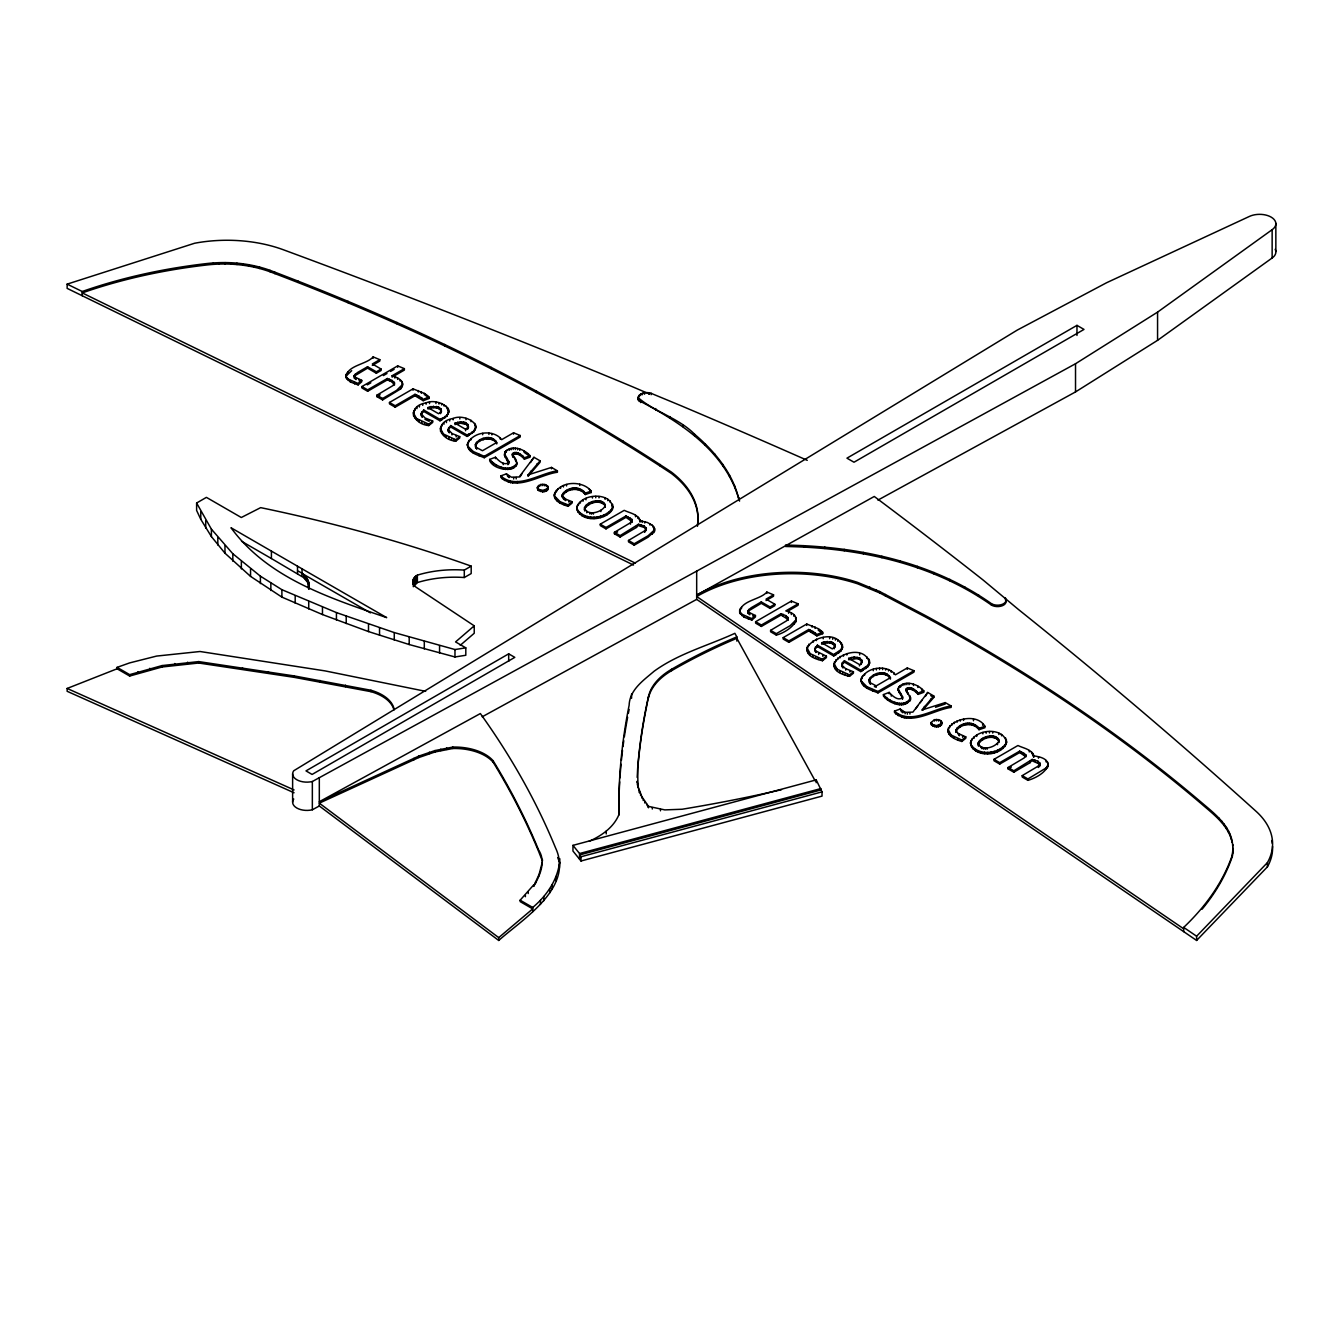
<?xml version="1.0" encoding="UTF-8"?>
<svg xmlns="http://www.w3.org/2000/svg" width="1343" height="1343" viewBox="0 0 1343 1343"><rect width="100%" height="100%" fill="white"/><g stroke="black" fill="none" stroke-linecap="round" stroke-linejoin="round"><path stroke-width="1.5" d="M508.678 661.344L508.678 653.84L514.805 657.365L312.096 774.441L305.986 770.899L508.678 653.84M297.491 566.175L297.525 570.842C304.743 573.847 310.904 580.999 308.873 589.325L307.681 582.409L303.803 577.675L271.404 558.537L271.42 551.1M302.007 576.281L302.057 568.828L230.996 527.732C267.945 578.397 330.042 598.055 386.683 617.629L302.057 568.828M632.2 521.638L625.989 517.357L606.012 528.89L600.271 525.583L600.271 524.173L624.226 510.34C629.548 513.043 638.261 514.117 640.04 520.731L647.444 522.494L652.362 525.281L654.545 528.403L654.477 531.324L648.132 537.15L634.215 545.174L628.49 541.867L628.49 540.457L644.623 530.871L646.352 528.387L644.254 526.053L638.479 524.257L620.113 535.622L614.389 532.315L614.389 533.725L620.113 537.032L636.498 527.413L638.479 524.257M1032.196 759.416L1030.215 762.589L1013.831 772.208L1008.106 768.901L1008.106 767.491L1013.831 770.798L1032.196 759.416L1037.971 761.229L1040.07 763.563L1038.34 766.047L1022.208 775.633L1022.208 777.043L1027.932 780.35C1045.996 775.079 1058.905 758.996 1033.757 755.891C1031.978 749.276 1023.265 748.219 1017.944 745.516L993.988 759.349L993.988 760.759L999.729 764.066L1019.706 752.533L1025.934 756.814L1025.666 754.615L1019.706 751.106L999.729 762.656L993.988 759.349M1232.79 853.074L1232.924 848.138L1232.286 856.565A383.343 221.326 0 0 1 1202.035 909.245M637.17 777.396L637.656 769.657A1516.129 875.334 0 0 1 646.336 707.828L648.451 696.664A81.789 47.223 0 0 1 671.601 669.267A551.05 318.157 0 0 1 736.837 636.884L734.873 633.325C707.912 645.714 678.349 653.588 654.091 671.248C643.431 680.397 629.632 689.815 629.128 705.26A1533.437 885.322 0 0 0 618.838 814.832C613.466 827.624 601.278 835.934 589.006 841.356M605.223 504.867L605.139 505.908C602 512.556 586.622 516.585 584.524 507.587C587.512 500.435 605.223 496.742 605.139 507.318L604.87 503.877M998.94 740.027L998.856 741.084C995.717 747.732 980.34 751.761 978.241 742.763C981.229 735.611 998.94 731.918 998.856 742.494L998.588 739.053M508.812 461.472L508.745 462.479C504.296 466.256 498.404 460.481 495.483 457.224L489.708 459.407L489.708 460.817C495.802 473.34 528.303 472.535 512.371 454.589L512.506 453.649C516.434 450.341 521.806 454.723 524.408 457.795L524.408 459.205L530.099 457.124L530.099 455.713C524.29 449.049 512.119 444.533 505.052 451.785L504.481 455.243L508.745 463.889L508.812 461.472L504.481 453.833M902.53 696.648L902.462 699.065L902.53 696.648L898.198 689.009L898.769 686.961C905.837 679.692 918.008 684.225 923.816 690.89L923.816 692.3L918.125 694.381C915.523 691.309 910.151 686.928 906.223 690.235L907.902 694.113L906.223 688.825C910.151 685.518 915.523 689.899 918.125 692.971L918.125 694.381M394.506 382.923L394.439 385.172L392.072 381.865L387.338 379.901L367.646 391.266L361.905 387.959L361.905 386.549L367.646 389.856L387.338 378.491L392.072 380.455L394.506 382.923L393.012 385.559L376.879 395.178L376.879 396.605L382.604 399.912L400.667 388.899L402.547 384.451L396.521 390.46L382.604 398.485L376.879 395.178M584.793 509.635L584.793 511.045L584.524 508.997C588.335 502.702 599.347 499.243 604.87 505.287M788.223 619.509L781.055 615.077L761.363 626.442L755.622 623.135L755.622 621.725L761.363 625.032L781.055 613.667L785.789 615.631L788.223 618.099L786.729 620.735L770.597 630.354L770.597 631.781L776.321 635.088C789.063 631.848 807.714 616.269 785.84 610.897L798.095 603.813L798.095 605.24L787.586 611.3M542.136 864.204L542.136 862.794L539.114 874.343L533.607 886.397C539.903 875.703 546.316 861.686 538.644 850.052A1516.129 875.334 0 0 0 493.183 760.826A43.127 24.896 0 0 0 452.792 747.077L434.981 750.569L418.798 756.109L319.315 801.737L480.358 713.553A1533.437 885.322 0 0 1 555.498 847.752C574.351 887.975 522.494 919.183 498.723 940.453L319.315 805.985L319.315 777.698M559.376 868.048L559.846 858.781M413.308 579.269L413.308 586.69L417.371 582.56A79.338 45.813 0 0 1 464.292 577.524L471.192 573.562L471.192 566.125L464.292 570.104A79.338 45.813 0 0 0 417.371 575.14C412.368 577.188 411.143 584.373 416.112 587.227L474.23 625.838L474.23 633.258L460.229 645.328M1232.286 856.565L1232.79 851.647M512.942 455.831L512.942 457.258L512.506 453.649M516.652 465.131L516.837 462.68M902.462 697.655C898.014 701.432 892.121 695.657 889.2 692.4L883.425 694.583L883.425 695.993C889.234 703.463 904.981 709.708 910.554 699.267L907.902 692.686M909.866 695.556L910.554 697.856C904.981 708.298 889.234 702.053 883.425 694.583M600.271 524.173L606.012 527.48L625.989 515.947L631.949 519.439L630.505 522.729L614.389 532.315M1008.106 767.491L1024.222 757.905L1025.934 755.387M467.448 444.18C472.182 431.674 493.569 428.786 501.678 439.648L513.563 432.782L520.245 435.535L520.245 436.962L484.269 457.728C478.007 454.975 467.297 452.826 467.448 444.18L467.448 445.591L467.868 442.267M648.451 696.664L646.336 706.418A1516.129 875.334 0 0 0 637.656 768.23L638.009 787.837L637.22 781.206L637.22 782.633M861.165 679.357C865.899 666.85 887.287 663.946 895.395 674.807L907.28 667.958L913.962 670.711L913.962 672.121L877.986 692.904C871.792 690.184 860.93 687.952 861.165 679.357L861.501 682.664M861.165 680.767L861.585 677.443M644.623 530.871L644.623 532.281L646.352 528.387M1038.34 766.047L1038.34 767.457L1039.885 765.745L1039.801 762.774M638.143 397.629C654.108 411.68 678.92 418.126 694.684 434.326C714.594 451.298 732.606 472.887 738.734 498.773C724.867 450.879 679.927 421.87 638.445 400.332C636.263 392.509 647.997 390.998 652.933 394.087L681.656 405.989A7574.654 4373.177 0 0 1 807.244 460.33M638.143 399.039L638.445 396.336M308.437 588.234L308.873 583.013M421.182 413.845L423.683 409.968L440.017 419.402C461.002 411.076 438.07 397.444 426.117 402.85C406.845 406.106 412.234 423.985 428.753 425.563L432.681 422.424L432.681 421.014L424.959 417.925L421.182 413.845L422.239 417.287L422.239 415.877M421.182 415.256L421.685 411.865M448.193 429.458L450.711 425.563L467.045 434.998C488.013 426.671 465.098 413.04 453.145 418.445C433.856 421.702 439.262 439.581 455.764 441.175L459.709 438.019L459.709 436.609L451.987 433.52L448.193 429.458L448.528 431.875L448.528 430.465M448.193 430.868L448.713 427.477M814.899 649.022L815.956 652.463L814.899 649.022L817.4 645.144L833.734 654.578L840.752 649.794L842.565 646.268L842.565 647.695L840.752 651.204L833.734 655.988L817.4 646.554L817.4 645.144M814.899 650.432L815.402 647.041M841.91 664.617L842.246 667.051L842.43 662.636L844.428 660.739L860.762 670.174L867.779 665.406L869.592 661.881L869.592 663.291L867.779 666.816L860.762 671.584L844.428 662.149L844.428 660.739M841.91 666.044L842.43 662.636M576.835 507.251C579.051 523.015 605.391 521.269 612.374 509.534C614.439 491.269 578.85 492.495 576.835 508.661L577.322 505.354M612.374 509.534L612.861 506.227M1006.092 744.71L1006.578 741.403C1004.178 756.814 972.5 758.996 970.553 742.427C975.32 728.527 1004.346 726.697 1006.578 742.813M971.039 740.53L970.553 743.837L970.553 742.427M532.718 911.712L532.718 907.465C546.03 896.301 556.707 881.293 559.376 863.818M413.291 414.097L413.812 410.824M440.319 429.71L440.84 426.419M504.481 455.243L505.052 451.785M815.956 651.053L826.398 656.19L826.398 657.6L822.47 660.739C780.954 651.321 836.219 620.6 842.565 647.695M807.009 649.273L807.529 645.983M842.246 665.641L845.704 668.696L853.426 671.785L853.426 673.196L849.498 676.335C807.966 666.917 863.247 636.196 869.592 663.291M834.037 664.869L834.557 661.595M902.53 698.058L898.198 690.42L898.769 686.961M554.894 492.26L554.34 495.533C558.1 480.794 582.543 479.854 591.222 491.118L591.222 492.528L585.296 494.526C579.807 486.854 566.746 488.214 562.264 496.121L562.297 497.229L562.264 494.711C566.746 486.787 579.807 485.427 585.296 493.116L585.296 494.526M955.998 729.887L957.727 733.228L965.768 736.871L965.768 738.281L961.84 741.47C925.092 730.928 972.768 705.881 984.939 726.294L984.939 727.705L979.013 729.702C973.524 722.014 960.463 723.39 955.998 731.297L956.015 732.405L955.998 729.887C960.463 721.963 973.524 720.603 979.013 728.292L979.013 729.702M948.057 730.71L948.611 727.419M423.683 409.968L423.683 411.378L440.017 420.812L447.034 416.045L448.847 411.109M450.711 425.563L450.711 426.99L467.045 436.408L474.062 431.64L475.875 426.705M547.81 489.943L547.759 486.166L544.822 484.487L540.776 484.47L537.385 487.375L537.821 489.943L542.757 491.891L546.567 490.967L548.179 487.341M941.527 725.102L941.477 721.342L938.539 719.647L934.493 719.647L931.102 722.534L931.538 725.102L936.474 727.05L940.285 726.143L941.896 722.517M537.385 488.785L537.771 486.2M931.102 723.961L931.488 722.786M475.388 444.55C478.914 437.214 492.344 434.309 496.709 442.502L496.709 443.929C493.334 434.41 471.427 439.967 476.832 449.133L475.388 444.55L475.422 447.068M869.106 679.726C872.631 672.39 886.061 669.486 890.426 677.678L890.426 679.105C887.051 669.586 865.144 675.143 870.549 684.309L869.106 679.726L869.139 682.244M770.597 630.354L776.321 633.661L790.238 625.637L796.265 619.627M356.096 378.155L356.096 379.565L354.468 378.273L355.14 375.587L367.546 368.15L376.359 373.236L381.127 370.467L381.127 369.056L376.359 371.81L367.546 366.74L357.456 372.548L354.149 375.57L354.468 376.846L361.72 380.321L361.72 381.731L358.128 384.904L350.405 381.983L345.974 377.584C346.511 365.162 366.404 364.776 373.136 356.902L379.8 359.655L379.8 361.066L372.33 365.38M351.681 370.685L345.94 376.191L348.156 379.062L358.128 383.494L361.72 380.321M749.814 613.331L749.814 614.741L748.185 613.449L748.857 610.763L761.263 603.326L770.076 608.413L774.844 605.643L774.844 604.232L770.076 606.986L761.263 601.916L751.173 607.724L747.866 610.729L748.185 612.022L755.438 615.497L755.438 616.907L751.845 620.08L744.123 617.159L739.691 612.761C740.144 600.321 760.205 599.968 766.853 592.062L773.534 594.831L773.534 596.242L766.047 600.556M628.49 540.457L634.215 543.764L648.132 535.723L654.477 529.914L652.362 525.281M1022.208 775.633L1027.932 778.94L1046.063 768.011L1048.195 765.074L1047.59 762.052M440.521 412.217L441.058 408.977L437.936 406.811L430.599 406.627L427.947 407.567L427.947 408.977L433.504 407.601L437.936 408.222L441.058 410.404L440.521 413.644L440.521 412.217L438.59 413.711L427.947 407.567M467.532 427.829L468.086 424.589L464.963 422.407L460.531 421.786L454.975 423.163L454.975 424.573L460.531 423.196L466.323 424.472L468.405 427.611L467.532 429.24L467.532 427.829L465.618 429.307L465.618 430.734M834.238 647.393L834.775 644.153L831.653 641.988L824.317 641.803L821.664 642.743L821.664 644.153L827.221 642.777L831.653 643.398L834.775 645.563L834.238 648.803L834.238 647.393L832.307 648.887L821.664 642.743M859.335 665.893L862.122 661.377L860.04 658.221L854.249 656.962L848.692 658.339L848.692 659.749L857.237 658.59L860.04 659.648L862.122 662.787L862.122 661.377M489.708 459.407C495.768 466.709 509.551 472.602 516.652 463.721M520.094 476.815L521.957 473.693M861.585 678.853L862.743 675.546M577.037 510.525L577.037 509.115C584.272 521.05 605.038 519.137 612.374 508.124M970.754 745.701L970.754 744.291C977.989 756.227 998.756 754.313 1006.092 743.3M971.039 741.94L972.231 738.633M978.241 744.173C982.052 737.878 993.065 734.42 998.588 740.463M915.674 708.869L917.924 705.612M528.068 474.868L540.087 460.834L533.977 457.308L519.153 476.95L511.381 477.185L506.429 473.861L500.788 475.909L500.788 477.336C516.803 491.79 539.953 474.515 557.412 472.249L557.412 470.839L551.486 467.414L528.068 474.868L528.068 476.295L540.087 462.244L540.087 460.834M933.805 695.993L921.785 710.044L945.22 702.59L951.129 705.998L951.129 707.425C933.67 709.692 910.52 726.966 894.505 712.495L894.505 711.085L900.146 709.037L905.098 712.344L912.887 712.126L927.694 692.468L933.805 695.993L933.805 697.42L922.641 710.262M498.723 940.453L498.723 937.632L532.718 908.875L520.144 901.606L520.144 900.196L533.607 884.987M920.056 702.742L922.053 700.223M530.502 462.529L533.977 457.308M925.377 696.429L927.694 692.468M505.052 453.195L507.469 449.754M696.681 571.161L696.681 599.364L1196.613 940.453L1196.613 936.222L1267.406 862.642A104.553 60.351 0 0 0 1256.108 811.357A7574.335 4372.993 0 0 0 1018.615 609.621L983.11 580.025A7574.335 4372.993 0 0 0 874.259 496.474L696.681 595.117A133.696 77.189 0 0 1 857.573 582.375L879.682 591.508L924.891 615.279A1937.983 1118.887 0 0 1 1202.052 802.963C1215.314 814.177 1231.85 827.019 1232.723 846.04L1232.723 844.613L1232.924 849.548M1196.613 940.453L1267.406 866.873A104.553 60.351 0 0 0 1272.543 846.426M421.685 413.275L423.683 411.378M448.713 428.887L450.711 426.99M815.402 648.451L817.4 646.554M842.43 664.063L844.428 662.149M751.845 620.08L751.845 618.67L755.438 615.497M474.23 625.838L455.562 641.92L465.803 647.846L465.803 655.266L454.975 656.962L409.195 644.539L368.502 631.579L322.471 614.557L281.896 597.115L250.553 576.399L224.969 553.198L211.405 536.596L200.778 519.305L196.615 510.441L196.615 503.021L206.402 497.363L241.304 517.508L260.66 507.637A1128.892 651.758 0 0 1 471.192 566.125M512.506 455.059C516.434 451.752 521.806 456.133 524.408 459.205M537.385 487.375L539.047 489.524L542.757 490.464L547.81 488.516M931.102 722.534L932.764 724.7L936.474 725.64L941.527 723.692M554.34 494.123C553.652 501.594 562.398 504.515 568.123 506.311L568.123 504.884L572.051 501.694L565.705 499.176L562.297 495.819M568.123 506.311L572.051 503.105L572.051 501.694M961.84 741.47L961.84 740.06L965.768 736.871M428.753 425.563L428.753 424.153L432.681 421.014M455.764 441.175L455.764 439.749L459.709 436.609M822.47 660.739L822.47 659.329L826.398 656.19M849.498 676.335L849.498 674.925L853.426 671.785M1157.565 312.13L1272.14 229.703A16.25 9.384 0 0 0 1271.116 217.096A16.25 9.384 0 0 0 1249.259 216.492L1106.632 282.718L1017.255 330.093L293.731 770.764A14.236 8.226 0 0 0 296.803 779.746A14.236 8.226 0 0 0 312.348 781.508L1075.525 363.735L1157.565 312.13L1157.565 340.333L1075.525 391.921L877.919 500.116M1157.565 340.333L1272.14 257.99A16.25 9.384 0 0 0 1275.178 249.294M901.187 686.34L899.709 687.364L899.709 685.937M379.8 359.655L372.33 363.97L381.127 369.056M361.905 386.549L397.696 365.884L404.377 368.654L404.377 370.064L392.122 377.131L392.122 375.721L404.377 368.654M367.277 384.87L370.853 382.805M383.393 375.57L386.969 373.505M390.544 371.44L394.12 369.359M376.879 396.605L380.119 394.724M389.47 402.464L413.04 388.849L424.405 393.432L428.988 397.075L428.988 398.485L423.179 400.701L415.021 395.732L395.195 407.181L389.47 403.874L389.47 402.464L395.195 405.771L415.021 394.305L421.702 397.864L423.179 400.701M496.709 442.502L482.506 450.711L476.832 447.723M467.767 447.488L467.767 446.077L473.189 451.5L484.269 456.318L520.245 435.535M614.389 533.725L617.646 531.845M1076.968 325.359L846.946 458.164L853.997 462.227L1084.002 329.421L1076.968 325.359L1076.968 335.431M773.534 594.831L766.047 599.146L774.844 604.232M755.622 621.725L791.413 601.06L798.095 603.813M783.187 637.623L806.757 624.025L818.122 628.608L822.705 632.251L822.705 633.661L816.897 635.877L808.755 630.891L788.912 642.357L783.187 639.05L783.187 637.623L788.912 640.93L808.755 629.481L815.419 633.04L816.897 635.877M870.549 682.882L876.224 685.887L890.426 677.678M861.501 681.254L866.906 686.676L877.986 691.477L913.962 670.711M1008.106 768.901L1011.363 767.021M293.731 799.035A14.236 8.226 0 0 0 296.803 808.016A14.236 8.226 0 0 0 312.348 809.779L319.315 805.985M482.204 716.793L696.681 599.364M498.723 937.632L319.315 803.148L418.798 757.536L434.981 751.979L452.792 748.504A43.127 24.896 0 0 1 493.183 762.236A1516.129 875.334 0 0 1 538.644 851.479L542.421 861.048L542.421 859.638M294.067 792.773L67.15 691.292L67.15 688.455L117.093 668.78L129.667 676.049L162.083 666.984L198.714 663.022L294.268 677.359L370.953 691.662A42.053 24.275 0 0 1 393.986 709.977M423.179 399.291L428.988 397.075M816.897 634.467L822.705 632.251M524.408 457.795L530.099 455.713M918.125 692.971L923.816 690.89M117.093 668.78L117.093 667.37L129.633 662.905L156.627 656.072L200.04 651.506L325.157 670.912L425.664 691.343M117.093 667.37L129.667 674.639L162.083 665.574L198.714 661.595L294.268 675.932L370.953 690.252A42.053 24.275 0 0 1 393.986 708.567M585.296 493.116L591.222 491.118M935.534 707.274L945.22 704.001L945.22 702.59M979.013 728.292L984.939 726.294M633.51 565.05L67.15 288.376L67.15 284.128L194.601 243.251A104.553 60.368 0 0 1 283.423 249.781A7574.654 4373.177 0 0 1 632.838 386.902L649.307 393.935M557.412 470.839C539.953 473.105 516.803 490.38 500.788 475.909M951.129 705.998C933.67 708.281 910.52 725.556 894.505 711.085M572.957 845.368L816.208 779.88L822.017 791.866L822.017 796.114L580.999 860.997L572.957 851.026L572.957 845.368L579.555 853.544L579.555 859.201M579.555 853.544L820.976 788.542M820.976 789.953L579.555 854.954L580.999 856.75L580.999 860.997M580.999 856.75L822.017 791.866M196.615 503.021L211.405 529.176L232.826 553.752L260.408 576.181L281.896 589.695L336.438 612.593L394.271 632.587L454.975 649.542L465.803 647.846M697.453 524.878A132.353 76.417 0 0 0 671.399 472.081C546.316 389.034 410.286 323.394 270.01 270.329C250.083 263.161 228.478 261.197 207.477 263.48A383.846 221.612 0 0 0 82.225 291.498L67.15 284.128M697.453 526.305A132.353 76.417 0 0 0 671.399 473.491C546.316 390.444 410.286 324.805 270.01 271.756C250.083 264.571 228.478 262.607 207.477 264.907A383.846 221.612 0 0 0 82.225 292.908L635.39 563.153M785.47 545.09C857.371 546.232 931.841 561.575 991.436 603.662A8.444 4.885 0 0 0 1000.736 604.82A8.444 4.885 0 0 0 1006.008 600.237L1005.353 597.702M785.47 546.5C857.371 547.642 931.841 562.986 991.436 605.072A8.444 4.885 0 0 0 1000.736 606.23A8.444 4.885 0 0 0 1006.008 601.647L1006.008 600.237M638.009 786.427L641.82 796.634L648.484 806.354L664.785 809.896L682.16 809.241A1043.746 602.604 0 0 0 781.492 789.701M638.479 525.667L644.254 527.463L646.352 529.797M1032.196 760.843L1039.801 764.201M413.291 412.687L416.464 418.479L428.753 424.153M440.319 428.283L443.492 434.074L455.764 439.749M807.009 647.863L810.182 653.655L822.47 659.329M834.037 663.459L837.209 669.25L849.498 674.925M740.262 608.58L739.657 611.367L741.873 614.238L751.845 618.67M554.541 497.43L554.541 496.02L560.065 501.661L568.123 504.884M948.057 729.299L951.062 734.99L961.84 740.06M392.122 375.721C396.689 377.232 403.572 379.868 402.547 385.877M1232.152 841.121L1232.152 842.531C1228.795 825.777 1214.173 814.865 1202.052 804.39A1937.983 1118.887 0 0 0 924.891 616.689L879.682 592.918L857.573 583.785A133.696 77.189 0 0 0 696.681 596.527L1183.687 928.819M874.377 686.525L876.224 687.297L876.224 685.887M67.15 688.455L294.067 789.936M424.959 419.335L429.156 421.316L429.156 419.906M930.749 695.657L933.805 697.42M454.975 423.163L465.618 429.307M848.692 658.339L859.335 664.483M302.007 573.444L370.467 612.878M520.144 900.196L532.718 907.465M241.539 541.263L271.404 558.537M818.122 630.018L822.705 633.661M562.885 498.337L565.705 500.586L565.705 499.176M1232.286 855.155A383.343 221.326 0 0 1 1183.687 927.392L1196.613 936.222M900.146 709.037L902.849 712.78L902.849 711.354M506.429 473.861L509.131 477.604L509.131 476.194M941.896 723.927L940.285 720.352M1033.757 755.891L1033.757 757.318L1031.424 751.946M428.988 398.485L428.165 396.235M842.38 644.573L842.38 645.983L839.979 641.35M448.847 412.519L446.262 406.174M591.222 492.528L588.956 488.701M639.805 520.866L639.067 518.146M815.201 780.887L736.837 638.294A551.05 318.157 0 0 0 671.601 670.677A81.789 47.223 0 0 0 648.451 698.075M475.875 428.115L474.818 423.347M611.72 503.961L612.861 507.654M795.442 617.881L796.214 619.476M557.681 857.505L559.846 863.029M548.179 488.751L547.759 486.166M1005.353 599.112L1006.008 601.647M738.734 497.346L739.557 501.124M739.657 609.957L739.691 612.761M297.525 570.842L297.558 573.696M1275.85 223.291L1275.85 251.561M1272.14 229.703L1272.14 257.99M1267.406 862.642L1267.406 866.873M1231.246 837.646L1231.246 839.056M1230.003 834.188L1230.003 835.615M1228.409 830.797L1228.409 832.207M1226.495 827.456L1226.495 828.883M1224.245 824.199L1224.245 825.609M1221.66 821.009L1221.66 822.42M1218.773 817.904L1218.773 819.314M1183.687 927.392L1183.687 931.639M1075.525 363.735L1075.525 391.921M1048.262 763.579L1048.195 766.5M1047.456 766.551L1047.456 767.961M1046.079 760.457L1046.079 761.884M1046.063 768.011L1046.063 769.421M1040.07 763.563L1039.885 765.745M1038.475 756.78L1038.475 758.207M1037.971 761.229L1037.971 762.639M1034.916 759.987L1034.916 761.397M1033.522 754.632L1033.522 756.042M1032.784 753.322L1032.784 754.732M1030.215 761.179L1030.215 762.589M1029.258 750.519L1029.258 751.929M1027.932 778.94L1027.932 780.35M1025.666 754.615L1025.666 756.042M1023.87 753.087L1023.87 754.497M1021.637 751.962L1021.637 753.373M1019.706 751.106L1019.706 752.533M1013.831 770.798L1013.831 772.208M1006.36 739.54L1006.36 740.95L1005.437 737.71M1004.917 745.18L1004.917 746.59M1003.053 747.01L1003.053 748.437M1001.559 734.403L1001.559 735.83M1000.468 748.756L1000.468 750.166M999.729 762.656L999.729 764.066M998.839 733.11L998.839 734.52M997.799 738.13L997.799 739.54M997.513 743.233L997.513 744.643M997.463 750.25L997.463 751.677M996.59 737.273L996.59 738.7M995.113 736.585L995.113 737.995M994.273 751.358L994.273 752.768M993.535 736.132L993.535 737.542M992.712 731.65L992.712 733.077M991.822 735.93L991.822 737.341M991.436 603.662L991.436 605.072M991 752.046L991 753.473M990.009 735.964L990.009 737.391M989.472 731.532L989.472 732.942M987.743 752.349L987.743 753.759M987.105 747.866L987.105 749.293M986.182 731.801L986.182 733.211M986.282 736.753L986.282 738.163M985.275 747.917L985.275 749.327M984.503 752.214L984.503 753.641M983.563 747.715L983.563 749.125M982.908 732.472L982.908 733.882M982.673 723.877L982.673 725.287M982.572 738.432L982.572 739.842M981.968 747.262L981.968 748.689L980.491 746.574M981.33 751.694L981.33 753.104M979.635 740.597L979.635 742.007M978.611 594.966L978.611 596.376M978.51 744.794L978.51 746.221M978.241 742.763L978.174 745.231M978.308 750.771L978.308 752.181M977.486 726.58L977.486 727.99M976.714 735.041L976.714 736.451M975.522 749.444L975.522 750.855M975.085 724.867L975.085 726.278M974.128 736.787L974.128 738.197M973.49 719.344L973.49 720.755M973.373 724.028L973.373 725.438M973.222 747.85L973.222 749.26M971.644 746.104L971.644 747.531M971.61 723.457L971.61 724.884M969.764 723.172L969.764 724.582M967.867 723.138L967.867 724.548M965.953 723.357L965.953 724.767M964.71 586.841L964.71 588.251M964.022 723.843L964.022 725.254M963.569 718.992L963.569 720.419M962.595 735.863L962.595 737.273M960.295 719.68L960.295 721.107M960.178 725.556L960.178 726.966M959.422 734.352L959.422 735.763L957.727 733.228M958.113 738.902L958.113 740.312M957.173 720.755L957.173 722.165M957.29 727.705L957.29 729.115M954.302 722.165L954.302 723.575M953.782 736.837L953.782 738.247M951.801 723.827L951.801 725.237M951.062 734.99L951.062 736.4M949.82 579.337L949.82 580.747M949.887 725.589L949.887 726.999M949.249 733.093L949.249 734.503M948.259 731.196L948.259 732.606M941.477 721.342L941.477 722.752M940.285 724.733L940.285 726.143M938.539 719.647L938.539 721.073M938.505 725.438L938.505 726.848M936.524 719.412L936.524 720.822M936.474 725.64L936.474 727.05M934.493 719.647L934.493 721.057M934.476 725.388L934.476 726.798M933.989 572.487L933.989 573.914M932.764 724.7L932.764 726.11M931.538 723.692L931.538 725.102M930.649 699.166L930.649 700.576M924.387 706.468L924.387 707.879M921.617 688.724L921.617 690.134M917.857 686.072L917.857 687.498M917.336 566.343L917.336 567.753M916.497 691.125L916.497 692.535M913.492 684.141L913.492 685.551M913.441 688.942L913.441 690.369M911.712 688.12L911.712 689.53M911.074 716.608L911.074 718.018M910.554 697.856L910.369 700.307M910.017 687.65L910.017 689.06M909.799 699.854L909.799 701.264M909.916 712.646L909.916 714.073M909.06 683.285L909.06 684.695M908.439 687.616L908.439 689.026M907.28 667.958L907.28 669.368M907.381 701.734L907.381 703.161M907.381 712.764L907.381 714.174M907.096 688.069L907.096 689.479M906.894 683.268L906.894 684.678M906.659 691.007L906.659 692.434M906.223 688.825L906.223 690.235M906.34 716.776L906.34 718.186M906.089 689.748L906.089 691.175M905.551 702.607L905.551 704.017M905.098 712.344L905.098 713.771M904.863 683.537L904.863 684.947M904.192 716.524L904.192 717.934M903.604 703.161L903.604 704.571M902.949 684.091L902.949 685.501M902.16 716.02L902.16 717.431M901.556 703.396L901.556 704.806M901.338 710.296L901.338 711.723M900.616 693.508L900.616 694.919M899.928 560.921L899.928 562.331M899.39 703.329L899.39 704.739M898.954 691.158L898.954 692.568M898.198 689.009L898.198 690.42M898.198 714.258L898.198 715.668M897.141 702.943L897.141 704.353M895.865 712.579L895.865 713.989M894.824 702.271L894.824 703.682M893.985 672.893L893.985 674.32M891.232 670.829L891.232 672.239M891.265 694.734L891.265 696.144M890.056 700.039L890.056 701.466M889.385 675.965L889.385 677.376M889.2 692.4L889.2 693.811M888.512 669.519L888.512 670.929M887.169 674.152L887.169 675.563M887.253 698.259L887.253 699.686M885.625 668.646L885.625 670.056M885.574 673.397L885.574 674.807M885.356 594.496L885.356 595.906M885.356 696.698L885.356 698.108M883.929 672.91L883.929 674.32M882.62 668.21L882.62 669.62M882.217 672.692L882.217 674.102M881.881 556.254L881.881 557.681M880.471 672.742L880.471 674.169M879.682 591.508L879.682 592.918M879.547 668.176L879.547 669.586M877.986 691.477L877.986 692.904M876.878 673.565L876.878 674.992M876.425 668.529L876.425 669.956M876.14 589.812L876.14 591.239M873.286 669.284L873.286 670.711M873.252 675.244L873.252 676.671M872.749 689.563L872.749 690.974M870.314 677.46L870.314 678.87M869.794 587.009L869.794 588.419M869.492 678.584L869.492 679.994M869.626 681.891L869.626 683.302M869.408 660.168L869.408 661.579L868.535 658.523M869.055 663.627L869.055 665.037M867.779 665.406L867.779 666.816M866.99 656.945L866.99 658.355M866.906 686.676L866.906 688.086M865.748 667.186L865.748 668.596M864.623 673.699L864.623 675.126M864.338 684.947L864.338 686.357M863.28 552.376L863.28 553.803M862.978 668.999L862.978 670.409M862.542 683.117L862.542 684.544M861.803 659.766L861.803 661.176M861.887 669.603L861.887 671.013M861.249 663.006L861.249 664.416M860.762 670.174L860.762 671.584M860.04 658.221L860.04 659.648M859.688 653.453L859.688 654.88M858.681 657.583L858.681 658.993M857.237 657.18L857.237 658.59M854.249 656.962L854.249 658.372M851.328 657.415L851.328 658.825M849.884 670.677L849.884 672.088M847.685 674.471L847.685 675.882M846.862 653.621L846.862 655.031M845.704 668.696L845.704 670.107M845.318 673.649L845.318 675.059M844.227 549.321L844.227 550.731M843.471 654.746L843.471 656.156M842.984 666.648L842.984 668.075M842.665 672.524L842.665 673.934M842.027 648.031L842.027 649.441M841.524 642.928L841.524 644.338M840.752 649.794L840.752 651.204M840.164 656.374L840.164 657.785M840.03 671.164L840.03 672.574M838.737 651.59L838.737 653M837.763 639.839L837.763 641.249M837.679 658.02L837.679 659.447M837.209 669.25L837.209 670.661M835.967 653.403L835.967 654.813M835.782 659.766L835.782 661.192M835.396 638.714L835.396 640.124M835.111 645.765L835.111 647.192M835.312 667.32L835.312 668.73M834.876 653.991L834.876 655.418M834.775 644.153L834.775 645.563M834.272 665.373L834.272 666.783M833.734 654.578L833.734 655.988M833.029 642.625L833.029 644.036M832.677 637.858L832.677 639.268M831.653 641.988L831.653 643.398M830.209 641.568L830.209 642.995M829.672 637.321L829.672 638.731M827.221 641.35L827.221 642.777M824.854 547.071L824.854 548.481M824.317 641.803L824.317 643.213M823.225 637.371L823.225 638.781M822.873 655.082L822.873 656.492M821.882 631.411L821.882 632.822M820.707 630.404L820.707 631.814M820.674 658.859L820.674 660.269M819.381 629.414L819.381 630.824M818.676 653.101L818.676 654.511M818.307 658.036L818.307 659.463M816.443 639.134L816.443 640.561M816.208 779.88L816.208 782.717M815.654 656.928L815.654 658.339M815.419 633.04L815.419 634.45M815.218 650.029L815.218 651.456M815.083 627.013L815.083 628.44M813.136 640.762L813.136 642.189M813.002 655.552L813.002 656.962M812.767 631.21L812.767 632.62M812.062 625.737L812.062 627.147M810.568 630.152L810.568 631.563M810.182 653.655L810.182 655.065M808.755 629.481L808.755 630.891M808.755 644.17L808.755 645.58M808.285 651.708L808.285 653.134M807.244 649.777L807.244 651.187M806.757 624.025L806.757 625.435M805.229 545.661L805.229 547.071M803.685 545.611L803.685 547.021M796.214 618.065L796.265 621.054M795.644 621.154L795.644 622.581M794.385 622.665L794.385 624.075M793.847 614.842L793.847 616.252M791.413 601.06L791.413 602.47M791.329 613.147L791.329 614.557M788.912 640.93L788.912 642.357M788.61 611.837L788.61 613.264M788.223 618.099L788.156 620.348M787.837 617.276L787.837 618.687M785.789 615.631L785.789 617.041M783.238 614.423L783.238 615.833M781.055 613.667L781.055 615.077M776.321 633.661L776.321 635.088M770.076 606.986L770.076 608.413M766.853 592.062L766.853 593.488M761.263 601.916L761.263 603.326M761.363 625.032L761.363 626.442M752.903 614.741L752.903 616.152M748.857 609.336L748.857 610.763M748.37 617.662L748.37 619.073M748.185 612.022L748.185 613.449M747.866 610.729L747.866 612.156M744.123 615.732L744.123 617.159M741.873 614.238L741.873 615.648M741.454 607.221L741.454 608.631M740.413 612.777L740.413 614.187M736.837 636.884L736.837 641.115M734.839 486.149L734.839 487.576M729.518 475.153L729.518 476.58M722.803 464.426L722.803 465.836M714.728 454.001L714.728 455.411M705.344 443.945L705.344 445.356M694.684 434.326L694.684 435.736M682.815 425.194L682.815 426.604M671.601 669.267L671.601 670.677M669.821 416.582L669.821 417.992M660.487 809.393L660.487 810.803M660.084 464.493L660.084 465.903M655.753 408.557L655.753 409.968M654.545 528.403L654.477 531.324M653.873 526.876L653.873 528.286M653.739 531.375L653.739 532.785M652.345 532.835L652.345 534.245M652.295 807.613L652.295 809.023M651.137 393.298L651.137 394.708M649.945 523.652L649.945 525.063M649.055 392.794L649.055 394.204M648.484 806.354L648.484 807.764L646.554 803.987M646.084 527.614L646.168 530.569M644.573 392.794L644.573 394.204M644.758 521.604L644.758 523.031M644.808 801.57L644.808 802.996M644.254 526.053L644.254 527.463M643.23 799.119L643.23 800.546M642.474 393.298L642.474 394.708M642.172 521.017L642.172 522.444M641.82 796.634L641.82 798.044M641.199 524.811L641.199 526.221M640.678 394.087L640.678 395.497M640.678 401.154L640.678 402.564M640.594 794.116L640.594 795.543M639.805 519.456L640.04 522.142M639.553 791.581L639.553 792.991L638.68 789.012M639.302 395.127L639.302 396.538M639.302 400.13L639.302 401.54M638.445 398.921L638.445 400.332M637.707 516.786L637.707 518.197M637.522 783.825L637.522 785.235M636.498 526.003L636.498 527.413M635.541 515.343L635.541 516.753M634.215 543.764L634.215 545.174M632.2 520.228L632.049 522.41M631.949 519.439L631.949 520.866M631.579 694.029L631.579 698.259M630.505 522.729L630.505 524.139M630.152 517.911L630.152 519.321M627.92 516.786L627.92 518.197M625.989 515.947L625.989 517.357M623.051 441.008L623.051 442.418M620.113 535.622L620.113 537.032M612.643 504.364L612.643 505.791M611.199 510.004L611.199 511.414M610.125 500.821L610.125 502.232M609.336 511.851L609.336 513.261M607.842 499.243L607.842 500.654M606.751 513.58L606.751 515.007M606.23 831.099L606.23 833.936M606.012 527.48L606.012 528.89M605.122 497.934L605.122 499.344M604.081 502.954L604.081 504.38M603.746 515.091L603.746 516.501M602.873 502.114L602.873 503.524M601.395 501.409L601.395 502.819M600.892 510.206L600.892 511.616M600.556 516.182L600.556 517.592M599.801 500.956L599.801 502.366M598.995 496.49L598.995 497.9M598.105 500.754L598.105 502.164M597.282 516.887L597.282 518.297M596.292 500.788L596.292 502.215M595.755 496.356L595.755 497.766M594.026 517.173L594.026 518.583M593.388 512.69L593.388 514.117M592.565 501.577L592.565 502.987M592.464 496.625L592.464 498.035M591.558 512.741L591.558 514.151M590.786 517.055L590.786 518.465M589.846 512.539L589.846 513.966M588.855 503.256L588.855 504.666M587.613 516.518L587.613 517.945M586.773 511.398L586.773 512.808M586.001 498.371L586.001 499.797M585.901 505.421L585.901 506.831M584.524 507.587L584.44 510.055M584.591 515.594L584.591 517.005M583.769 491.404L583.769 492.814M582.996 499.865L582.996 501.275M581.804 514.268L581.804 515.678M581.368 489.691L581.368 491.102M580.461 415.659L580.461 417.085M580.411 501.611L580.411 503.021M579.756 484.168L579.756 485.578M579.656 488.852L579.656 490.279M579.505 512.673L579.505 514.084M578.514 503.457L578.514 504.867M577.893 488.298L577.893 489.708M577.926 510.928L577.926 512.354M576.046 487.996L576.046 489.406M574.149 487.962L574.149 489.372M572.219 488.18L572.219 489.607M570.305 488.667L570.305 490.077M568.878 500.687L568.878 502.097M566.578 484.521L566.578 485.931M566.461 490.38L566.461 491.79M564.396 503.726L564.396 505.136M564.01 498.052L564.01 499.462M563.456 485.578L563.456 486.989M563.573 492.528L563.573 493.939M562.264 494.711L562.264 496.121M560.585 486.989L560.585 488.399M560.065 501.661L560.065 503.071M558.084 488.651L556.17 491.84L556.17 490.413M557.345 499.814L557.345 501.224M556.086 876.425L556.086 880.672M555.532 497.917L555.532 499.327M552.174 884.634L552.174 888.865M551.486 467.414L551.486 468.825M549.723 888.646L549.723 892.877M546.567 485.176L546.567 486.602M546.567 489.557L546.567 490.967M544.822 484.487L544.822 485.897M544.788 490.262L544.788 491.672M543.865 896.452L543.865 900.683M542.807 484.235L542.807 485.646M542.757 490.464L542.757 491.891M540.776 484.47L540.776 485.881M540.759 490.212L540.759 491.622M540.457 900.213L540.457 904.46M539.114 874.343L539.114 875.77M538.996 485.176L538.996 486.602M539.047 489.524L539.047 490.934M537.821 488.516L537.821 489.943M536.931 463.99L536.931 465.4M536.529 391.115L536.529 392.525M535.639 881.646L535.639 883.056M530.67 471.292L530.67 472.702M528.219 892.138L528.219 893.548M527.9 453.548L527.9 454.958L524.139 452.322L524.139 450.912M525.382 895.277L525.382 896.704M522.78 455.949L522.78 457.359M519.775 448.965L519.775 450.375M519.724 453.783L519.724 455.193M517.995 452.944L517.995 454.354M517.575 448.394L517.575 449.804M517.357 481.432L517.357 482.842M516.3 452.473L516.3 453.884M516.148 460.38L516.148 461.791L514.184 457.527M516.199 477.487L516.199 478.897M516.081 464.678L516.081 466.088M515.343 448.109L515.343 449.519M514.722 452.44L514.722 453.85M513.664 466.558L513.664 467.985M513.664 477.588L513.664 478.998M513.563 432.782L513.563 434.192M513.379 452.893L513.379 454.32M513.177 448.092L513.177 449.502M512.623 481.6L512.623 483.01M512.371 454.589L512.371 455.999M511.834 467.431L511.834 468.841M511.146 448.361L511.146 449.771M510.474 481.348L510.474 482.758M509.887 467.985L509.887 469.395M509.232 448.915L509.232 450.325M508.443 480.844L508.443 482.255M507.889 463.285L507.889 464.695M507.839 468.22L507.839 469.647M507.62 475.137L507.62 476.547M506.899 458.332L506.899 459.759M505.992 450.761L505.992 452.188M505.673 468.153L505.673 469.563M505.237 455.982L505.237 457.409M504.481 479.082L504.481 480.492M503.424 467.767L503.424 469.194M503.222 463.217L503.222 464.628M502.148 477.403L502.148 478.813M501.107 467.095L501.107 468.506M500.267 437.734L500.267 439.144M496.339 464.879L496.339 466.29M495.668 440.789L495.668 442.2M495.483 457.224L495.483 458.634M493.536 463.1L493.536 464.51M493.452 438.976L493.452 440.403M493.183 760.826L493.183 762.236M491.907 433.47L491.907 434.897M491.857 438.221L491.857 439.631M491.639 461.522L491.639 462.932M491.269 367.378L491.269 368.788M490.212 437.734L490.212 439.144M488.902 433.034L488.902 434.444M488.499 437.516L488.499 438.926M486.754 437.583L486.754 438.993M484.269 456.318L484.269 457.728M483.161 438.406L483.161 439.816M482.691 433.353L482.691 434.779M479.535 440.084L479.535 441.494M479.031 454.387L479.031 455.797M476.597 442.283L476.597 443.694M475.909 446.715L475.909 448.126M475.691 424.992L475.691 426.402M475.775 443.408L475.775 444.818M475.338 428.451L475.338 429.861M474.062 430.23L474.062 431.64M473.189 451.5L473.189 452.91M472.031 432.01L472.031 433.436M471.057 420.275L471.057 421.685M470.906 438.54L470.906 439.95M470.621 449.771L470.621 451.181M469.261 433.823L469.261 435.233M469.009 440.37L469.009 441.797M468.825 447.941L468.825 449.368M468.405 426.201L468.405 427.611M468.086 424.589L468.086 426M468.17 434.427L468.17 435.837M467.045 434.998L467.045 436.408M466.323 423.062L466.323 424.472M465.971 418.277L465.971 419.704M464.963 422.407L464.963 423.817M464.292 570.104L464.292 577.524M463.52 422.004L463.52 423.414M460.531 421.786L460.531 423.196M459.826 417.572L459.826 418.982M457.61 422.239L457.61 423.649M456.167 435.501L456.167 436.911M454.975 649.542L454.975 656.962M453.968 439.295L453.968 440.705M453.145 418.445L453.145 419.855M452.792 747.077L452.792 748.504M451.987 433.52L451.987 434.931M451.601 438.473L451.601 439.883M449.754 419.57L449.754 420.98M449.267 431.472L449.267 432.899M448.948 437.348L448.948 438.758M448.663 409.397L448.663 410.807M448.31 412.855L448.31 414.265M447.807 407.752L447.807 409.162M447.034 414.618L447.034 416.045M446.715 748.001L446.715 749.411M446.447 421.198L446.447 422.609M446.296 435.988L446.296 437.398M445.02 416.414L445.02 417.824M444.734 344.463L444.734 345.873M444.046 404.663L444.046 406.073M443.962 422.86L443.962 424.27M443.492 434.074L443.492 435.501M442.25 418.227L442.25 419.637M442.065 424.606L442.065 426.016M441.679 403.538L441.679 404.948M441.595 432.144L441.595 433.554M441.394 410.589L441.394 412.016M441.159 418.831L441.159 420.241M441.058 408.977L441.058 410.404M440.773 749.176L440.773 750.586M440.554 430.196L440.554 431.623M440.017 419.402L440.017 420.812M439.564 645.597L439.564 653.017M439.312 407.449L439.312 408.86M438.96 402.682L438.96 404.092M437.936 406.811L437.936 408.222M436.492 406.409L436.492 407.819M435.955 402.145L435.955 403.555M434.981 750.569L434.981 751.979M433.504 406.19L433.504 407.601M430.599 406.627L430.599 408.054M429.508 402.195L429.508 403.605M429.357 752.198L429.357 753.608M426.99 395.228L426.99 396.638M426.956 423.683L426.956 425.11M426.117 402.85L426.117 404.26M425.664 394.238L425.664 395.665M424.405 393.432L424.405 394.859M424.589 422.877L424.589 424.287M424.304 641.45L424.304 648.87M422.726 403.958L422.726 405.385M421.937 421.752L421.937 423.163M421.702 397.864L421.702 399.274M421.366 391.837L421.366 393.264M421.501 414.869L421.501 416.28M419.419 405.603L419.419 407.013M419.05 396.034L419.05 397.444M419.285 420.376L419.285 421.803M418.798 756.109L418.798 757.536M418.344 390.561L418.344 391.988M417.371 575.14L417.371 582.56M416.85 394.976L416.85 396.403M416.934 407.248L416.934 408.658M416.464 418.479L416.464 419.889M416.011 576.046L416.011 583.466M415.021 394.305L415.021 395.732M415.037 408.994L415.037 410.404M414.869 577.054L414.869 584.474M414.567 416.548L414.567 417.958M413.963 578.128L413.963 585.548M413.896 758.392L413.896 759.802M413.526 414.601L413.526 416.011M413.04 388.849L413.04 390.259M412.922 580.445L412.922 584.155M409.195 637.119L409.195 644.539M402.497 382.889L402.497 384.316M401.725 381.294L401.725 382.721M401.926 385.995L401.926 387.405M400.667 387.489L400.667 388.899M400.13 379.666L400.13 381.076M397.696 365.884L397.696 367.294M397.612 377.971L397.612 379.381M396.974 322.421L396.974 323.831M395.195 405.771L395.195 407.181M394.892 376.661L394.892 378.088M394.12 382.1L394.12 383.527M394.271 632.587L394.271 640.007M392.072 380.455L392.072 381.865M389.504 379.246L389.504 380.673M387.338 378.491L387.338 379.901M382.604 398.485L382.604 399.912M379.532 627.869L379.532 635.289M376.359 371.81L376.359 373.236M373.136 356.902L373.136 358.312M370.953 690.252L370.953 691.662M368.502 624.159L368.502 631.579M367.546 366.74L367.546 368.15M367.646 389.856L367.646 391.266M359.185 379.565L359.185 380.976M358.128 383.494L358.128 384.904M355.14 374.177L355.14 375.587M354.468 376.846L354.468 378.273M354.653 382.486L354.653 383.897M354.149 375.57L354.149 376.98M350.405 380.556L350.405 381.983M348.022 301.252L348.022 302.662M348.156 379.062L348.156 380.472M347.736 372.045L347.736 373.472M346.695 377.601L346.695 379.011M346.544 373.404L346.544 374.831M346.209 616.118L346.209 623.538M345.94 374.781L345.974 377.584M345.537 685.215L345.537 686.626M336.438 612.593L336.438 620.013M322.471 607.137L322.471 614.557M319.97 680.448L319.97 681.858M312.348 781.508L312.348 809.779M308.722 601.496L308.722 608.916M308.42 581.284L308.42 584.104M307.681 579.588L307.681 582.409M306.657 577.926L306.657 580.764M305.365 576.348L305.365 579.186M303.803 574.854L303.803 577.675M297.945 280.989L297.945 282.399M295.191 595.688L295.191 603.108M294.268 675.932L294.268 677.359M292.623 773.904L292.623 802.191M281.896 589.695L281.896 597.115M274.895 272.276L274.895 273.687M270.85 583.097L270.85 590.517M270.01 270.329L270.01 271.756M268.432 671.701L268.432 673.112M260.408 576.181L260.408 583.601M259.602 267.056L259.602 268.466M254.146 265.746L254.146 267.156M250.553 568.979L250.553 576.399M248.522 264.638L248.522 266.065M242.798 263.782L242.798 265.192M242.512 667.723L242.512 669.133M241.354 561.492L241.354 568.912M236.972 263.144L236.972 264.554M232.826 553.752L232.826 561.173M231.08 262.741L231.08 264.151M225.171 262.573L225.171 263.983M224.969 545.762L224.969 553.198M219.245 262.64L219.245 264.051M217.818 537.569L217.818 544.989M213.336 262.943L213.336 264.353M211.405 529.176L211.405 536.596M205.714 520.614L205.714 528.034M200.778 511.884L200.778 519.305M198.714 661.595L198.714 663.022M187.651 662.166L187.651 663.576M174.724 663.526L174.724 664.936M162.083 665.574L162.083 666.984M149.812 668.294L149.812 669.704M138.044 671.651L138.044 673.061M129.667 674.639L129.667 676.049M82.225 291.498L82.225 295.745M1271.754 840.5A104.553 60.351 0 0 1 1272.274 843.454M618.804 815.151A1533.437 885.322 0 0 1 619.694 781.827M619.946 777.899A1533.437 885.322 0 0 1 621.037 764.184M621.423 760.272A1533.437 885.322 0 0 1 622.514 750.485M623.001 746.574A1533.437 885.322 0 0 1 623.79 740.715M624.344 736.803A1533.437 885.322 0 0 1 627.617 717.296M628.356 713.385A1533.437 885.322 0 0 1 629.128 709.49"/></g></svg>
